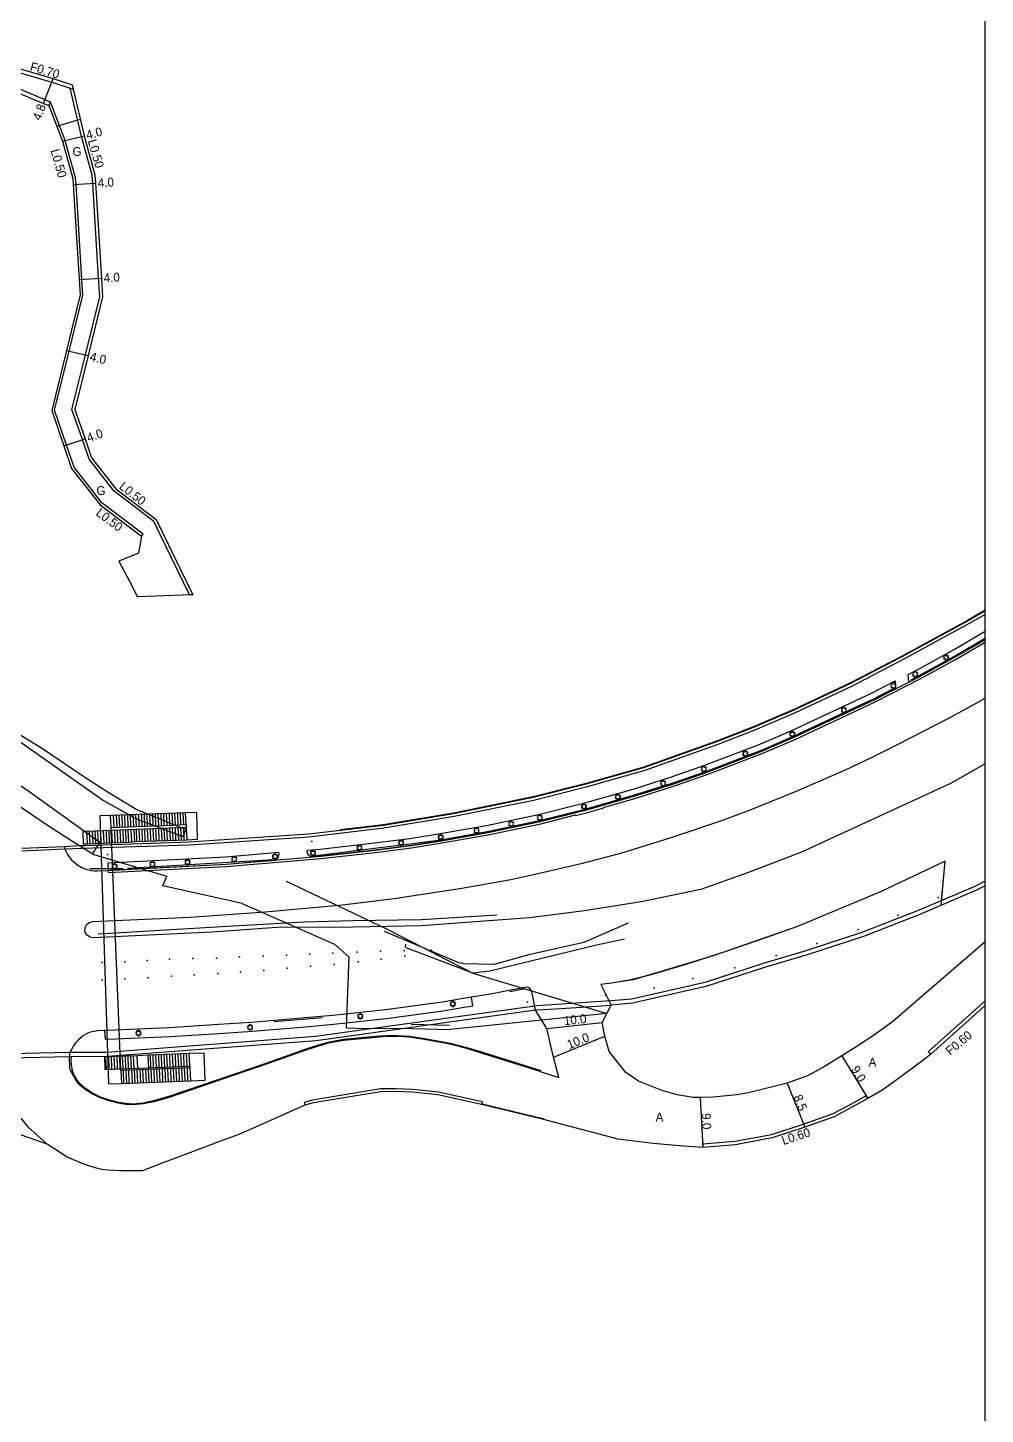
# Model space of a CAD drawing. Header units: metres. Extents: x -18400 to -16000, y -119400 to -117000.
# Drawn here: x -16172.1 to -16000, y -117499.7 to -117250.5 of the extents above; entities that cross this region are included whole.
import ezdxf

# ---------------------------------------------------------------- set-up
doc = ezdxf.new("R2010")
doc.units = ezdxf.units.M
doc.header["$LTSCALE"] = 2.5
for name, color, linetype in [('その他', 7, 'Continuous'), ('側溝・桝', 7, 'Continuous'), ('図郭', 7, 'Continuous'), ('幅員', 7, 'Continuous'), ('植栽', 7, 'Continuous'), ('歩道・分離帯・安全施設', 7, 'Continuous'), ('舗装', 7, 'Continuous'), ('道路', 7, 'Continuous')]:
    doc.layers.add(name, color=color, linetype=linetype)
doc.styles.get("Standard").update_dxf_attribs({"font": ''})
doc.styles.get('Standard').set_extended_font_data('@MS PGothic')

# ---------------------------------------------------------------- blocks, each defined once
blk = doc.blocks.new('223900')
for centre, start, end in [((-0.57735, 0.333333), 30, 270), ((-0.57735, -0.333333), 90, 330), ((0, 0.666667), 330, 210), ((0.57735, 0.333333), 270, 150), ((0.57735, -0.333333), 210, 90), ((0, -0.666667), 150, 30)]:
    blk.add_arc(centre, 0.333333, start, end)

msp = doc.modelspace()

# ---------------------------------------------------------------- linework, layer by layer
at = {"layer": 'その他'}
msp.add_lwpolyline([(-16157.05, -117394.81), (-16157.07, -117394.27), (-16146.07, -117393.86), (-16143.61, -117393.73), (-16143.59, -117394.28), (-16152.59, -117394.6), (-16153.99, -117394.68), (-16161.49, -117394.98), (-16162.15, -117394.99), (-16162.07, -117397.16), (-16161.4, -117397.16), (-16153.9, -117396.86), (-16152.48, -117396.78), (-16143.49, -117396.46), (-16141.56, -117396.37), (-16141.65, -117391.53), (-16143.71, -117391.61), (-16157.16, -117392.1), (-16159.12, -117392.18), (-16157.56, -117440.34), (-16155.2, -117440.27), (-16142.81, -117439.79), (-16140.16, -117439.68), (-16140.35, -117434.78), (-16143.02, -117434.88), (-16150.39, -117435.17), (-16152.38, -117435.25), (-16158.27, -117435.48), (-16158.19, -117437.74), (-16152.29, -117437.51), (-16150.3, -117437.43), (-16142.93, -117437.14), (-16142.92, -117437.41), (-16155.3, -117437.89)], close=True, dxfattribs=at)
for points in [[(-16150.67, -117391.86), (-16150.57, -117394.03)], [(-16150.16, -117391.84), (-16150.08, -117394.01)], [(-16149.66, -117391.82), (-16149.57, -117393.99)], [(-16149.16, -117391.81), (-16149.07, -117393.97)], [(-16148.67, -117391.79), (-16148.56, -117393.95)], [(-16148.15, -117391.77), (-16148.06, -117393.93)], [(-16147.67, -117391.75), (-16147.57, -117393.91)], [(-16147.16, -117391.73), (-16147.07, -117393.89)], [(-16146.66, -117391.71), (-16146.58, -117393.88)], [(-16146.17, -117391.7), (-16146.07, -117393.86)], [(-16145.68, -117391.68), (-16145.59, -117393.83)], [(-16145.17, -117391.66), (-16145.09, -117393.81)], [(-16144.66, -117391.64), (-16144.58, -117393.78)], [(-16144.18, -117391.62), (-16144.09, -117393.76)], [(-16143.61, -117393.73), (-16143.71, -117391.61)], [(-16157.07, -117394.27), (-16157.16, -117392.1)], [(-16156.68, -117392.08), (-16156.56, -117394.25)], [(-16156.16, -117392.06), (-16156.07, -117394.23)], [(-16155.67, -117392.04), (-16155.58, -117394.21)], [(-16155.15, -117392.03), (-16155.07, -117394.19)], [(-16154.65, -117392.01), (-16154.58, -117394.18)], [(-16154.15, -117391.99), (-16154.08, -117394.16)], [(-16153.65, -117391.97), (-16153.59, -117394.14)], [(-16153.15, -117391.95), (-16153.06, -117394.12)], [(-16152.67, -117391.93), (-16152.59, -117394.1)], [(-16152.16, -117391.92), (-16152.06, -117394.08)], [(-16151.64, -117391.9), (-16151.57, -117394.06)], [(-16151.16, -117391.88), (-16151.09, -117394.05)], [(-16145.59, -117394.35), (-16145.48, -117396.53)], [(-16145.08, -117394.33), (-16144.98, -117396.51)], [(-16144.58, -117394.31), (-16144.48, -117396.5)], [(-16144.09, -117394.29), (-16143.98, -117396.48)], [(-16143.59, -117394.28), (-16143.49, -117396.46)], [(-16161.49, -117394.98), (-16161.4, -117397.16)], [(-16161.01, -117394.96), (-16160.89, -117397.14)], [(-16160.49, -117394.94), (-16160.38, -117397.12)], [(-16159.99, -117394.92), (-16159.9, -117397.1)], [(-16159.51, -117394.9), (-16159.4, -117397.08)], [(-16158.99, -117394.88), (-16158.9, -117397.06)], [(-16158.49, -117394.86), (-16158.4, -117397.04)], [(-16157.98, -117394.84), (-16157.9, -117397.02)], [(-16157.49, -117394.82), (-16157.4, -117397)], [(-16156.99, -117394.8), (-16156.89, -117396.98)], [(-16156.49, -117394.78), (-16156.4, -117396.96)], [(-16155.99, -117394.76), (-16155.9, -117396.94)], [(-16155.5, -117394.74), (-16155.4, -117396.92)], [(-16154.99, -117394.72), (-16154.9, -117396.9)], [(-16154.5, -117394.7), (-16154.4, -117396.88)], [(-16153.9, -117396.86), (-16153.99, -117394.68)], [(-16153.51, -117394.65), (-16153.41, -117396.83)], [(-16153, -117394.62), (-16152.89, -117396.8)], [(-16152.59, -117394.6), (-16152.48, -117396.78)], [(-16152.08, -117394.58), (-16151.97, -117396.76)], [(-16151.58, -117394.56), (-16151.49, -117396.74)], [(-16151.08, -117394.55), (-16151, -117396.72)], [(-16150.58, -117394.53), (-16150.48, -117396.71)], [(-16150.08, -117394.51), (-16149.98, -117396.69)], [(-16149.59, -117394.49), (-16149.48, -117396.67)], [(-16149.07, -117394.47), (-16148.99, -117396.65)], [(-16148.58, -117394.46), (-16148.48, -117396.64)], [(-16148.08, -117394.44), (-16147.98, -117396.62)], [(-16147.59, -117394.42), (-16147.48, -117396.6)], [(-16147.09, -117394.4), (-16146.98, -117396.58)], [(-16146.58, -117394.38), (-16146.48, -117396.57)], [(-16146.08, -117394.37), (-16145.99, -117396.55)], [(-16157.92, -117437.73), (-16158.02, -117435.47)], [(-16157.42, -117437.71), (-16157.51, -117435.45)], [(-16156.92, -117437.69), (-16157.01, -117435.43)], [(-16156.43, -117437.67), (-16156.52, -117435.41)], [(-16155.93, -117437.65), (-16156.01, -117435.39)], [(-16155.42, -117437.63), (-16155.51, -117435.37)], [(-16154.92, -117437.61), (-16155.01, -117435.35)], [(-16154.42, -117437.59), (-16154.51, -117435.33)], [(-16153.93, -117437.57), (-16154.02, -117435.32)], [(-16153.42, -117437.55), (-16153.52, -117435.3)], [(-16152.93, -117437.53), (-16153.02, -117435.28)], [(-16152.29, -117437.51), (-16152.38, -117435.25)], [(-16150.3, -117437.43), (-16150.39, -117435.17)], [(-16149.93, -117437.42), (-16150.02, -117435.16)], [(-16149.43, -117437.4), (-16149.52, -117435.14)], [(-16148.93, -117437.38), (-16149.02, -117435.12)], [(-16148.43, -117437.36), (-16148.52, -117435.1)], [(-16147.94, -117437.34), (-16148.02, -117435.08)], [(-16147.43, -117437.32), (-16147.52, -117435.06)], [(-16146.93, -117437.3), (-16147.03, -117435.04)], [(-16146.43, -117437.28), (-16146.52, -117435.02)], [(-16145.93, -117437.26), (-16146.02, -117435)], [(-16145.43, -117437.24), (-16145.52, -117434.98)], [(-16144.93, -117437.22), (-16145.02, -117434.96)], [(-16144.44, -117437.2), (-16144.52, -117434.94)], [(-16143.93, -117437.18), (-16144.03, -117434.92)], [(-16143.43, -117437.16), (-16143.52, -117434.9)], [(-16142.93, -117437.14), (-16143.02, -117434.88)], [(-16155.3, -117437.89), (-16155.2, -117440.27)], [(-16154.91, -117437.88), (-16154.82, -117440.25)], [(-16154.41, -117437.86), (-16154.31, -117440.23)], [(-16153.81, -117440.21), (-16153.91, -117437.84)], [(-16153.41, -117437.82), (-16153.31, -117440.2)], [(-16152.91, -117437.8), (-16152.81, -117440.18)], [(-16152.42, -117437.78), (-16152.3, -117440.16)], [(-16151.92, -117437.76), (-16151.81, -117440.14)], [(-16151.42, -117437.74), (-16151.31, -117440.12)], [(-16150.92, -117437.72), (-16150.8, -117440.1)], [(-16150.42, -117437.7), (-16150.3, -117440.08)], [(-16149.92, -117437.68), (-16149.81, -117440.06)], [(-16149.41, -117437.66), (-16149.31, -117440.04)], [(-16148.91, -117437.65), (-16148.81, -117440.02)], [(-16148.42, -117437.63), (-16148.31, -117440)], [(-16147.92, -117437.61), (-16147.81, -117439.98)], [(-16147.42, -117437.59), (-16147.31, -117439.96)], [(-16146.92, -117437.57), (-16146.81, -117439.94)], [(-16146.42, -117437.55), (-16146.32, -117439.92)], [(-16145.92, -117437.53), (-16145.81, -117439.9)], [(-16145.42, -117437.51), (-16145.32, -117439.88)], [(-16144.92, -117437.49), (-16144.82, -117439.87)], [(-16144.42, -117437.47), (-16144.32, -117439.85)], [(-16143.92, -117437.45), (-16143.82, -117439.83)], [(-16143.42, -117437.43), (-16143.32, -117439.81)], [(-16142.92, -117437.41), (-16142.81, -117439.79)]]:
    msp.add_lwpolyline(points, dxfattribs=at)
at = {"layer": '側溝・桝'}
for points in [[(-16214.97, -117295.35), (-16214.63, -117294.98), (-16209.13, -117288.99), (-16199.64, -117275.67), (-16199.24, -117275.2), (-16192.13, -117266.96), (-16187.79, -117261.93), (-16179.33, -117259.91), (-16173.85, -117258.51), (-16167.72, -117260.33), (-16164.43, -117261.4), (-16163.87, -117261.58)], [(-16168.27, -117264.54), (-16167.98, -117263.91), (-16174.04, -117261.37), (-16178.72, -117262.49), (-16186.34, -117264.31), (-16190.09, -117268.73), (-16197.25, -117276.95), (-16206.98, -117290.53), (-16209.17, -117293.65), (-16208.91, -117296.13), (-16207.62, -117297.27), (-16202.12, -117302.09)], [(-16149.37, -117339.25), (-16156.58, -117333.78), (-16161.04, -117328.05), (-16162.24, -117324.56), (-16164.1, -117319.14), (-16161.69, -117309.35), (-16159.11, -117298.88), (-16159.32, -117295.57), (-16160.38, -117278.51), (-16160.47, -117277.04), (-16162.41, -117270.08), (-16164.43, -117261.4)], [(-16151.64, -117341.92), (-16151.34, -117341.52), (-16158.71, -117335.94), (-16163.71, -117329.5), (-16165.07, -117325.53), (-16167.22, -117319.28), (-16164.6, -117308.64), (-16162.13, -117298.61), (-16162.31, -117295.76), (-16163.37, -117278.68), (-16163.44, -117277.54), (-16165.33, -117270.78), (-16167.98, -117263.91)], [(-16142.41, -117352.45), (-16142.96, -117352.47), (-16149.37, -117339.25)], [(-16000, -117355.97), (-16002.87, -117357.62), (-16014.66, -117364.03), (-16024.05, -117368.9), (-16034.13, -117373.65), (-16041.27, -117376.72), (-16047.88, -117379.25), (-16061.16, -117384.03), (-16071.55, -117386.96), (-16081.09, -117389.39), (-16095.45, -117392.3), (-16108.07, -117394.39), (-16121.52, -117395.97), (-16143.02, -117397.41), (-16162.25, -117398.02), (-16165.46, -117398.17), (-16173.13, -117398.5)], [(-16157.61, -117401.94), (-16157.58, -117402.36), (-16136.4, -117401.27), (-16119.31, -117399.83), (-16109.08, -117398.66), (-16103.12, -117397.89), (-16097.65, -117397.03), (-16089.32, -117395.55), (-16079.88, -117393.57), (-16073.64, -117392), (-16073.61, -117392.12), (-16071.47, -117391.58), (-16068.54, -117390.74), (-16068.57, -117390.63), (-16062.8, -117388.98), (-16056.02, -117386.84), (-16049.8, -117384.69), (-16039.97, -117380.91), (-16034.03, -117378.37), (-16019.66, -117371.63), (-16011.55, -117367.47), (-16005.36, -117364.07), (-16000, -117360.95)], [(-16162.29, -117397.49), (-16165.46, -117397.7), (-16173.11, -117398.04)], [(-16000, -117403.92), (-16001.9, -117404.86), (-16012.04, -117409.18), (-16022.15, -117413.1), (-16032.25, -117416.41), (-16039.88, -117418.71)], [(-16039.88, -117418.71), (-16050.38, -117422.1), (-16063.5, -117425.1), (-16067.29, -117425.42)], [(-16067.29, -117425.42), (-16080.53, -117426.32), (-16120.33, -117431.81), (-16157.76, -117434.67), (-16164.61, -117434.71), (-16180.47, -117435.06)], [(-16080.83, -117427.05), (-16080.49, -117427.03), (-16076.18, -117426.76), (-16067.22, -117426.17)], [(-16009.79, -117434.96), (-16010.19, -117434.51), (-16000, -117425.4)], [(-16164.59, -117435.46), (-16180.45, -117435.81)], [(-16090.45, -117444.06), (-16090.33, -117443.57), (-16090.65, -117443.49), (-16098.27, -117441.8), (-16102.87, -117441.3), (-16105.84, -117441.2), (-16108.66, -117441.23), (-16120.86, -117443.24), (-16122.41, -117443.66), (-16122.24, -117444.13)], [(-16021.1, -117442.95), (-16021.41, -117442.44), (-16024.78, -117444.31), (-16027.37, -117445.7), (-16032.61, -117447.54), (-16038.42, -117449.45), (-16044.97, -117450.68), (-16050.75, -117451.13), (-16050.78, -117451.12), (-16050.75, -117451.73)]]:
    msp.add_lwpolyline(points, dxfattribs=at)
at = {"layer": '図郭'}
msp.add_lwpolyline([(-16800, -117600), (-16000, -117600), (-16000, -117000), (-16800, -117000)], close=True, dxfattribs=at)
at = {"layer": '幅員'}
for points in [[(-16169.21, -117264.15), (-16167.51, -117259.66)], [(-16165.8, -117270.94), (-16161.93, -117269.95)], [(-16163.87, -117278.71), (-16159.88, -117278.46)], [(-16162.81, -117295.79), (-16158.82, -117295.54)], [(-16165.09, -117308.52), (-16161.2, -117309.47)], [(-16165.55, -117325.7), (-16161.76, -117324.4)], [(-16025.8, -117435.28), (-16021.1, -117442.95)], [(-16035.59, -117440.22), (-16032.42, -117448.1)], [(-16051.2, -117442.74), (-16050.75, -117451.73)]]:
    msp.add_lwpolyline(points, dxfattribs=at)
at = {"layer": '幅員', "flags": 128}
for points in [[(-16078.77, -117430.39), (-16068.83, -117429.3)], [(-16077.6, -117435.54), (-16068.34, -117431.76)]]:
    msp.add_lwpolyline(points, dxfattribs=at)
at = {"layer": '植栽'}
msp.add_lwpolyline([(-16000, -117360.52), (-16005.57, -117363.71), (-16011.74, -117367.11), (-16013.73, -117368.12), (-16013.87, -117366.74), (-16011.89, -117365.72), (-16005.71, -117362.32), (-16000, -117359)], dxfattribs=at)
for points in [[(-16121.66, -117399.07), (-16121.76, -117398.88), (-16121.81, -117398.68), (-16121.83, -117398.5), (-16121.81, -117398.32), (-16119.48, -117398.12), (-16109.28, -117396.96), (-16103.37, -117396.2), (-16097.93, -117395.34), (-16089.64, -117393.87), (-16080.27, -117391.9), (-16071.95, -117389.81), (-16063.29, -117387.34), (-16056.56, -117385.22), (-16050.39, -117383.08), (-16040.61, -117379.32), (-16034.73, -117376.81), (-16020.42, -117370.09), (-16016.17, -117367.92), (-16016.12, -117369.35), (-16019.85, -117371.26), (-16034.2, -117377.99), (-16040.12, -117380.52), (-16049.95, -117384.3), (-16056.15, -117386.45), (-16062.92, -117388.58), (-16071.61, -117391.07), (-16079.98, -117393.16), (-16089.39, -117395.14), (-16097.71, -117396.62), (-16103.18, -117397.48), (-16109.13, -117398.25), (-16119.35, -117399.41), (-16120.78, -117399.53), (-16120.98, -117399.52), (-16121.17, -117399.47), (-16121.34, -117399.38), (-16121.53, -117399.23)], [(-16157.61, -117401.94), (-16136.42, -117400.85), (-16127.66, -117400.11), (-16127.52, -117400.08), (-16127.34, -117399.96), (-16127.21, -117399.85), (-16127.07, -117399.66), (-16126.98, -117399.48), (-16126.92, -117399.3), (-16126.89, -117399.02), (-16126.93, -117398.75), (-16136.51, -117399.56), (-16157.68, -117400.64)], [(-16092.05, -117426.28), (-16092.31, -117424.73), (-16093.42, -117424.91), (-16097.59, -117425.61), (-16107.27, -117426.93), (-16112.8, -117427.53), (-16117.25, -117428.02), (-16122.21, -117428.48), (-16131.82, -117429.28), (-16137.79, -117429.67), (-16146.57, -117430.25), (-16156.44, -117430.65), (-16158.24, -117430.71), (-16158.11, -117432.29), (-16156.31, -117432.23), (-16146.44, -117431.82), (-16137.66, -117431.25), (-16131.69, -117430.86), (-16122.09, -117430.06), (-16117.12, -117429.59), (-16112.67, -117429.1), (-16107.14, -117428.5), (-16097.47, -117427.19), (-16093.3, -117426.49)]]:
    msp.add_lwpolyline(points, close=True, dxfattribs=at)
at = {"layer": '歩道・分離帯・安全施設'}
for points in [[(-16000, -117355.23), (-16003.18, -117357.06), (-16014.96, -117363.46), (-16024.33, -117368.32), (-16034.39, -117373.07), (-16041.51, -117376.12), (-16048.1, -117378.65), (-16061.36, -117383.42), (-16071.72, -117386.34), (-16081.24, -117388.76), (-16095.57, -117391.67), (-16108.16, -117393.75), (-16115.89, -117394.66)], [(-16165.46, -117397.7), (-16165.46, -117397.88), (-16165.21, -117398.49), (-16164.9, -117399.08), (-16164.61, -117399.53), (-16164.25, -117399.98), (-16163.78, -117400.45), (-16163.08, -117401), (-16162.35, -117401.42), (-16161.6, -117401.73), (-16161.1, -117401.87), (-16160.58, -117401.97), (-16160.06, -117402.03), (-16159.55, -117402.04), (-16157.86, -117401.95), (-16136.42, -117400.85), (-16119.35, -117399.41), (-16109.13, -117398.25), (-16103.18, -117397.48), (-16097.71, -117396.62), (-16089.39, -117395.14), (-16079.98, -117393.16), (-16071.61, -117391.07), (-16062.92, -117388.58), (-16056.15, -117386.45), (-16049.95, -117384.3), (-16040.12, -117380.52), (-16034.2, -117377.99), (-16019.85, -117371.26), (-16011.74, -117367.11), (-16005.57, -117363.71), (-16000, -117360.52)], [(-16165.46, -117397.7), (-16165.46, -117397.88), (-16165.21, -117398.49), (-16164.9, -117399.08), (-16164.61, -117399.53), (-16164.25, -117399.98), (-16163.78, -117400.45), (-16163.08, -117401), (-16162.35, -117401.42), (-16161.6, -117401.73), (-16161.1, -117401.87), (-16160.58, -117401.97), (-16160.06, -117402.03), (-16159.55, -117402.04), (-16157.86, -117401.95), (-16136.42, -117400.85), (-16119.35, -117399.41), (-16109.13, -117398.25), (-16103.18, -117397.48), (-16097.71, -117396.62), (-16089.39, -117395.14), (-16079.98, -117393.16), (-16071.61, -117391.07), (-16062.92, -117388.58), (-16056.15, -117386.45), (-16049.95, -117384.3), (-16040.12, -117380.52), (-16034.2, -117377.99), (-16019.85, -117371.26), (-16011.74, -117367.11), (-16005.57, -117363.71), (-16000, -117360.52)], [(-16013.73, -117368.12), (-16011.74, -117367.11), (-16005.57, -117363.71), (-16000, -117360.52)], [(-16013.34, -117367.69), (-16011.85, -117366.93), (-16005.67, -117363.53), (-16000, -117360.26)], [(-16120.98, -117399.55), (-16119.35, -117399.41), (-16109.13, -117398.25), (-16103.18, -117397.48), (-16097.71, -117396.62), (-16089.39, -117395.14), (-16079.98, -117393.16), (-16071.61, -117391.07), (-16062.92, -117388.58), (-16056.15, -117386.45), (-16049.95, -117384.3), (-16040.12, -117380.52), (-16034.2, -117377.99), (-16019.85, -117371.26), (-16016.12, -117369.35)], [(-16120.92, -117399.35), (-16119.27, -117399.18), (-16109.24, -117397.92), (-16103.31, -117397.17), (-16097.82, -117396.44), (-16089.5, -117394.96), (-16080.08, -117392.98), (-16071.71, -117390.89), (-16063.02, -117388.4), (-16056.25, -117386.27), (-16050.05, -117384.12), (-16040.23, -117380.34), (-16034.31, -117377.81), (-16019.95, -117371.08), (-16016.59, -117369.36)], [(-16000, -117382.82), (-16006.25, -117386.32), (-16033.02, -117398.67), (-16042.74, -117402.37), (-16051.08, -117405.4), (-16061.83, -117407.58), (-16072.02, -117409.23), (-16081.88, -117410.48), (-16101.36, -117411.92), (-16113.56, -117412.16), (-16127.28, -117412.24), (-16138.89, -117413.03), (-16160.27, -117414.06), (-16160.83, -117413.97), (-16161.31, -117413.68), (-16161.65, -117413.23), (-16161.79, -117412.68), (-16161.7, -117412.12), (-16161.41, -117411.64), (-16160.95, -117411.31), (-16160.4, -117411.17), (-16142.88, -117410.37), (-16129.39, -117409.43), (-16115.48, -117408.13), (-16106.22, -117406.99), (-16094.06, -117405.18), (-16085.27, -117403.57), (-16081.16, -117402.71), (-16072.36, -117400.65), (-16065.5, -117398.84), (-16056.45, -117396.06), (-16047.52, -117393.06), (-16042.37, -117391.16), (-16034.07, -117387.81), (-16025.1, -117383.87), (-16020.46, -117381.66), (-16015.76, -117379.36), (-16011.19, -117377.02), (-16006.66, -117374.64), (-16001.53, -117371.86), (-16000, -117370.99)], [(-16165.46, -117397.7), (-16165.46, -117397.88)], [(-16161.6, -117401.73), (-16161.1, -117401.87), (-16160.58, -117401.97), (-16160.06, -117402.03), (-16159.55, -117402.04), (-16157.86, -117401.95), (-16136.42, -117400.85), (-16127.52, -117400.1)], [(-16160.92, -117401.62), (-16154.94, -117401.59)], [(-16154.14, -117401.56), (-16127.95, -117399.98)], [(-16007.19, -117400.31), (-16018.84, -117405.79), (-16033.75, -117412.02), (-16048.9, -117417.34), (-16063.24, -117421.64), (-16067.56, -117422.26)], [(-16007.86, -117407.4), (-16007.19, -117400.31), (-16018.84, -117405.79), (-16033.75, -117412.02)], [(-16007.94, -117408.25), (-16007.19, -117400.31), (-16018.84, -117405.79), (-16033.75, -117412.02)], [(-16159.41, -117413.33), (-16134.05, -117411.85), (-16122.31, -117411.19), (-16113.62, -117410.97), (-16101.3, -117410.77), (-16087.79, -117409.94)], [(-16039.5, -117414.1), (-16046.28, -117416.43), (-16053.8, -117418.85), (-16060.26, -117420.77), (-16063.99, -117421.69), (-16067.17, -117422.23), (-16069.05, -117422.46)], [(-16039.5, -117414.1), (-16046.28, -117416.43), (-16053.8, -117418.85), (-16060.26, -117420.77), (-16063.99, -117421.69), (-16067.17, -117422.23), (-16069.05, -117422.46)], [(-16033.75, -117412.02), (-16039.5, -117414.1)], [(-16033.75, -117412.02), (-16039.5, -117414.1)], [(-16064.8, -117414.33), (-16069.85, -117415.39), (-16089.02, -117420.09), (-16092.08, -117420.42), (-16104.07, -117415.88), (-16104.16, -117415.61), (-16104.11, -117415.24)], [(-16080.83, -117427.05), (-16081.43, -117423.99), (-16081.49, -117423.68), (-16081.6, -117423.47), (-16081.84, -117423.21), (-16082.11, -117423.03), (-16082.43, -117422.97), (-16085.6, -117423.57), (-16088.26, -117424.05), (-16093.42, -117424.91), (-16097.59, -117425.61), (-16107.27, -117426.93), (-16112.8, -117427.53), (-16117.25, -117428.02), (-16122.21, -117428.48), (-16131.82, -117429.28), (-16137.79, -117429.67), (-16146.57, -117430.25), (-16156.44, -117430.65), (-16158.25, -117430.71), (-16159.46, -117430.76), (-16160.82, -117431.03), (-16161.38, -117431.28), (-16162.01, -117431.65), (-16162.47, -117431.99), (-16162.96, -117432.41), (-16163.45, -117432.96), (-16163.84, -117433.48), (-16164.15, -117434), (-16164.51, -117434.71), (-16164.59, -117435.46)], [(-16080.83, -117427.05), (-16081.43, -117423.99), (-16081.49, -117423.68), (-16081.6, -117423.47), (-16081.84, -117423.21), (-16082.11, -117423.03), (-16082.43, -117422.97), (-16085.6, -117423.57), (-16088.26, -117424.05), (-16093.42, -117424.91), (-16097.59, -117425.61), (-16107.27, -117426.93), (-16112.8, -117427.53), (-16117.25, -117428.02), (-16122.21, -117428.48), (-16131.82, -117429.28), (-16137.79, -117429.67), (-16146.57, -117430.25), (-16156.44, -117430.65), (-16158.25, -117430.71), (-16159.46, -117430.76), (-16160.82, -117431.03), (-16161.38, -117431.28), (-16162.01, -117431.65), (-16162.47, -117431.99), (-16162.96, -117432.41), (-16163.45, -117432.96), (-16163.84, -117433.48), (-16164.15, -117434), (-16164.51, -117434.71)], [(-16085.49, -117423.73), (-16082.66, -117423.2)], [(-16069.05, -117422.46), (-16067.22, -117426.17)], [(-16069.05, -117422.46), (-16067.22, -117426.17)], [(-16127.8, -117429.14), (-16119.06, -117428.38)], [(-16079.79, -117437.99), (-16091.24, -117434.41), (-16092.93, -117433.89), (-16094.51, -117433.46), (-16096.17, -117433.05), (-16098.07, -117432.68), (-16101.14, -117432.15), (-16103.45, -117431.78), (-16105.7, -117431.66), (-16107.57, -117431.66), (-16108.87, -117431.76), (-16115.34, -117432.37), (-16118.11, -117432.88), (-16120.02, -117433.44), (-16121.93, -117434.04), (-16129.1, -117436.57), (-16146.7, -117442.6), (-16149.44, -117443.39), (-16151.27, -117443.78), (-16153.15, -117443.94), (-16154.47, -117443.87), (-16155.77, -117443.65), (-16157.56, -117443.17), (-16158.95, -117442.68), (-16160.63, -117441.87), (-16161.94, -117440.98), (-16162.7, -117440.31), (-16163.2, -117439.64), (-16163.64, -117438.85), (-16163.95, -117438.15), (-16164.17, -117436.98), (-16164.23, -117436.01), (-16164.18, -117435.46)], [(-16178.15, -117439.67), (-16174.79, -117444.66), (-16172.01, -117448.04), (-16168.54, -117451.17)], [(-16090.41, -117443.91), (-16079.23, -117446.6)]]:
    msp.add_lwpolyline(points, dxfattribs=at)
at = {"layer": '歩道・分離帯・安全施設', "flags": 128}
for points in [[(-16182.03, -117369.73), (-16174.66, -117377.94), (-16158.44, -117389.38), (-16152.5, -117392.72), (-16144.17, -117395.84)], [(-16064.16, -117411.46), (-16072.11, -117414.92), (-16082, -117417.16), (-16088.26, -117418.84), (-16093.68, -117418.76), (-16094.61, -117418.58), (-16107.95, -117412.91)], [(-16103.14, -117429.6), (-16096.26, -117429.77)]]:
    msp.add_lwpolyline(points, dxfattribs=at)
at = {"layer": '歩道・分離帯・安全施設'}
for p in [(-16120.98, -117396.75, 38.92), (-16157.73, -117399.11, 39.83), (-16008.48, -117406.84, 38.21), (-16015.72, -117410.03, 38.36), (-16022.84, -117412.58, 38.55), (-16112.87, -117416.65, 39.57), (-16108.69, -117416.49, 39.52), (-16104.44, -117416.33, 39.47), (-16099.48, -117416.3, 39.43), (-16030.24, -117415.12, 38.78), (-16158.68, -117418.49, 40.24), (-16154.61, -117418.37, 40.23), (-16150.59, -117418.12, 40.13), (-16146.56, -117417.92, 40.01), (-16142.41, -117417.82, 39.98), (-16138.12, -117417.74, 39.93), (-16134, -117417.5, 39.88), (-16129.76, -117417.37, 39.8), (-16125.56, -117417.17, 39.75), (-16121.34, -117417.03, 39.68), (-16121.26, -117419.19, 39.81), (-16117.22, -117416.86, 39.6), (-16116.97, -117418.84, 39.7), (-16112.67, -117418.38, 39.69), (-16108.55, -117417.92, 39.62), (-16104.3, -117417.34, 39.52), (-16037.6, -117417.28, 38.98), (-16158.7, -117421.64, 40.29), (-16154.61, -117421.42, 40.23), (-16150.39, -117421.24, 40.22), (-16146.21, -117420.99, 40.11), (-16142.15, -117420.75, 40.05), (-16137.91, -117420.49, 40.02), (-16133.83, -117420.23, 39.98), (-16129.61, -117419.92, 39.89), (-16125.42, -117419.55, 39.85), (-16052.54, -117421.4, 39.27), (-16044.98, -117419.49, 39.04), (-16059.51, -117423.11, 39.42), (-16082.26, -117425.64, 39.84), (-16068.24, -117424.4, 39.56)]:
    msp.add_point(p, dxfattribs=at)
at = {"layer": '舗装'}
msp.add_lwpolyline([(-16166.84, -117268.25), (-16162.62, -117266.97)], dxfattribs=at)
at = {"layer": '舗装', "flags": 128}
msp.add_lwpolyline([(-16187.02, -117374.65), (-16178.86, -117383.12), (-16172.27, -117387.45), (-16159.1, -117396.91), (-16160.44, -117398.92)], dxfattribs=at)
at = {"layer": '道路'}
for points in [[(-16215.49, -117294.88), (-16209.67, -117288.54), (-16200.19, -117275.23), (-16199.77, -117274.74), (-16192.66, -117266.51), (-16188.17, -117261.3), (-16179.49, -117259.23), (-16173.84, -117257.79), (-16167.51, -117259.66), (-16164.06, -117260.78), (-16163.87, -117261.58), (-16161.93, -117269.95), (-16159.97, -117276.96), (-16159.88, -117278.46), (-16158.82, -117295.54), (-16158.61, -117298.92), (-16161.2, -117309.47), (-16163.58, -117319.12), (-16161.76, -117324.4), (-16160.59, -117327.81), (-16156.23, -117333.42), (-16148.97, -117338.93)], [(-16183.21, -117367.97), (-16188.98, -117359.31), (-16192.66, -117353.78), (-16201.91, -117343.65), (-16204.85, -117339.62), (-16218.41, -117333.13), (-16220.63, -117332.03), (-16217.96, -117327.73), (-16212.84, -117319.44), (-16204.21, -117306.74), (-16201.16, -117302.08), (-16201.77, -117301.54), (-16207.19, -117296.78), (-16208.29, -117295.81), (-16208.5, -117293.82), (-16206.45, -117290.9), (-16196.74, -117277.35), (-16189.6, -117269.15), (-16185.99, -117264.89), (-16178.57, -117263.12), (-16174.18, -117262.07), (-16169.21, -117264.15), (-16168.27, -117264.54)], [(-16168.27, -117264.54), (-16165.8, -117270.94), (-16163.94, -117277.63), (-16163.87, -117278.71), (-16162.81, -117295.79), (-16162.64, -117298.56), (-16165.09, -117308.52), (-16167.74, -117319.31), (-16165.55, -117325.7), (-16164.16, -117329.74), (-16159.06, -117336.29), (-16151.64, -117341.92)], [(-16148.97, -117338.93), (-16142.41, -117352.45)], [(-16151.64, -117341.92), (-16152.13, -117344.94)], [(-16152.13, -117344.94), (-16155.68, -117346.37), (-16153.72, -117350.08), (-16152.3, -117352.78)], [(-16142.41, -117352.45), (-16142.69, -117352.46), (-16152.3, -117352.78)], [(-16162.29, -117397.49), (-16161.82, -117397.47), (-16143.06, -117396.84), (-16121.57, -117395.4), (-16108.15, -117393.83), (-16095.56, -117391.74), (-16081.22, -117388.83), (-16071.7, -117386.4), (-16061.33, -117383.48), (-16048.08, -117378.72), (-16041.48, -117376.19), (-16034.36, -117373.13), (-16024.3, -117368.38), (-16014.93, -117363.52), (-16003.15, -117357.12), (-16000, -117355.31)], [(-16183.21, -117367.97), (-16182.03, -117369.73), (-16174.23, -117377.08), (-16169.24, -117380.16), (-16162.15, -117384.98), (-16157.6, -117387.88), (-16152.45, -117391.04), (-16143.67, -117394.63), (-16144.17, -117395.84)], [(-16174.49, -117389.77), (-16168.14, -117394.09), (-16163.37, -117397.12), (-16160.15, -117399.1), (-16147.08, -117402.97)], [(-16133.54, -117407.91), (-16147.8, -117404.71), (-16147.08, -117402.97)], [(-16125.64, -117403.9), (-16107.59, -117412.44)], [(-16000, -117404.76), (-16001.58, -117405.54), (-16011.75, -117409.87), (-16021.89, -117413.81), (-16032.02, -117417.12), (-16039.65, -117419.43)], [(-16133.54, -117407.91), (-16116.95, -117415.2), (-16114.35, -117417.51)], [(-16107.59, -117412.44), (-16092.08, -117420.42), (-16068.01, -117427.7)], [(-16000, -117414.79), (-16016.62, -117429.13)], [(-16114.35, -117417.51), (-16114.84, -117430.22)], [(-16039.65, -117419.43), (-16050.18, -117422.82), (-16063.39, -117425.84), (-16067.22, -117426.17)], [(-16058.12, -117441.51), (-16062.28, -117439.86), (-16064.6, -117438.26), (-16067.55, -117434.53), (-16068.34, -117431.76), (-16068.83, -117429.3), (-16067.22, -117426.17)], [(-16009.79, -117434.96), (-16000, -117426.21)], [(-16080.83, -117427.05), (-16120.25, -117432.56), (-16157.7, -117435.42), (-16164.59, -117435.46), (-16164.55, -117437.42)], [(-16079.82, -117438.14), (-16076.63, -117439.19), (-16077.6, -117435.54), (-16078.77, -117430.39), (-16080.83, -117427.05)], [(-16016.62, -117429.13), (-16019.49, -117431.21), (-16022.59, -117433.32), (-16025.8, -117435.28), (-16029.09, -117437.3), (-16031.83, -117438.8), (-16035.59, -117440.22), (-16042.52, -117441.93), (-16044.62, -117442.27), (-16048.88, -117442.73), (-16051.2, -117442.74), (-16052.51, -117442.74)], [(-16114.84, -117430.22), (-16113.02, -117430.29), (-16102.97, -117430.39), (-16096.12, -117430.53)], [(-16079.82, -117438.14), (-16091.28, -117434.56), (-16092.97, -117434.04), (-16094.55, -117433.61), (-16096.2, -117433.2), (-16098.1, -117432.83), (-16101.17, -117432.29), (-16103.47, -117431.93), (-16105.7, -117431.81), (-16107.56, -117431.81), (-16108.86, -117431.91), (-16115.32, -117432.52), (-16118.07, -117433.02), (-16119.98, -117433.59), (-16121.88, -117434.18), (-16129.05, -117436.71), (-16146.66, -117442.75), (-16149.41, -117443.53), (-16151.25, -117443.93), (-16153.14, -117444.1), (-16154.49, -117444.02), (-16155.81, -117443.79), (-16157.6, -117443.32), (-16159.01, -117442.82), (-16160.7, -117442), (-16162.04, -117441.1), (-16162.81, -117440.42), (-16163.33, -117439.72), (-16163.77, -117438.92), (-16164.18, -117438.23), (-16164.55, -117437.42)], [(-16009.79, -117434.96), (-16010.98, -117435.95), (-16014.68, -117438.7), (-16018.39, -117441.4), (-16021.1, -117442.95), (-16024.49, -117444.83), (-16027.13, -117446.25), (-16032.42, -117448.1), (-16038.27, -117450.03), (-16044.89, -117451.27), (-16050.75, -117451.73), (-16054.96, -117451.45)], [(-16055.35, -117442.29), (-16058.12, -117441.51)], [(-16065.96, -117450.26), (-16079.14, -117446.79), (-16081.6, -117446.19), (-16090.76, -117443.98), (-16098.35, -117442.3), (-16102.91, -117441.8), (-16105.84, -117441.7), (-16108.61, -117441.73), (-16120.75, -117443.72), (-16122.24, -117444.13), (-16133.85, -117449.27), (-16137.57, -117450.67), (-16142.79, -117452.64), (-16147.1, -117454.26), (-16147.47, -117454.4), (-16151.44, -117455.92), (-16155.31, -117455.92), (-16157.59, -117455.82), (-16158.72, -117455.7), (-16159.94, -117455.39), (-16161.98, -117454.76), (-16164.94, -117453.47), (-16168.54, -117451.17), (-16180.09, -117447.16)], [(-16052.51, -117442.74), (-16055.35, -117442.29)], [(-16054.96, -117451.45), (-16059.68, -117451.01), (-16065.96, -117450.26)]]:
    msp.add_lwpolyline(points, dxfattribs=at)
at = {"layer": '道路', "flags": 128}
msp.add_lwpolyline([(-16068.01, -117427.7), (-16096.12, -117430.53)], dxfattribs=at)

# ---------------------------------------------------------------- block references
at = {"layer": '植栽', "xscale": 0.5, "yscale": 0.5, "zscale": 0.5}
for p in [(-16007.03, -117363.7, 36.69), (-16012.61, -117366.74, 36.74), (-16016.5, -117368.76, 36.77), (-16025.4, -117373.13, 36.72), (-16034.67, -117377.47, 36.82), (-16043.11, -117380.99, 36.9), (-16050.56, -117383.75, 37.01), (-16057.89, -117386.31, 37.14), (-16066.01, -117388.74, 37.29), (-16072.1, -117390.48, 37.38), (-16091.41, -117394.83, 37.78), (-16085.19, -117393.63, 37.65), (-16080.05, -117392.49, 37.55), (-16104.96, -117397, 38.04), (-16097.86, -117395.99, 37.94), (-16127.61, -117399.48, 38.59), (-16120.8, -117398.85, 38.41), (-16112.45, -117397.91, 38.17), (-16156.44, -117401.27, 39.2), (-16149.64, -117400.87, 39.02), (-16143.33, -117400.49, 38.85), (-16134.95, -117399.97, 38.66), (-16095.67, -117425.94, 39.2), (-16112.3, -117428.17, 39.38), (-16152.15, -117431.2, 39.82), (-16132.09, -117430.17, 39.52)]:
    msp.add_blockref('223900', p, dxfattribs=at)

# ---------------------------------------------------------------- texts
at = {"layer": '側溝・桝'}
for s, rotation, p in [('F0.70', 343.4817, (-16171.76, -117258.21)), ('L0.50', 285.873, (-16161.28, -117270.87)), ('L0.50', 285.5994, (-16167.96, -117272.59)), ('L0.50', 321.7091, (-16155.75, -117333.24)), ('L0.50', 322.819, (-16159.94, -117338.01)), ('F0.60', 40.0464, (-16006.3, -117435.28)), ('L0.60', 18.2651, (-16036.26, -117451.32))]:
    msp.add_text(s, height=1.6, rotation=rotation, dxfattribs=at).set_placement(p)
at = {"layer": '幅員'}
for s, rotation, p in [('4.8', 69.3093, (-16169.76, -117267.34)), ('4.0', 14.2361, (-16161.34, -117270.63)), ('4.0', 3.5537, (-16159.43, -117279.23)), ('4.0', 3.5533, (-16158.37, -117296.31)), ('4.0', 346.1812, (-16161.01, -117310.35)), ('4.0', 18.9376, (-16161.13, -117325.03)), ('10.0', 6.2948, (-16075.63, -117429.79)), ('10.0', 22.2097, (-16074.75, -117434.1)), ('9.0', 301.4939, (-16024.2, -117437.7)), ('8.5', 291.8731, (-16034.51, -117442.64)), ('9.0', 272.8977, (-16050.96, -117445.63))]:
    msp.add_text(s, height=1.6, rotation=rotation, dxfattribs=at).set_placement(p)
at = {"layer": '舗装'}
for s, p in [('G', (-16164.01, -117273.58)), ('G', (-16159.7, -117334.52)), ('A', (-16020.96, -117437.23)), ('A', (-16059.23, -117447.08))]:
    msp.add_text(s, height=1.6, dxfattribs=at).set_placement(p)

doc.saveas('drawing.dxf')
